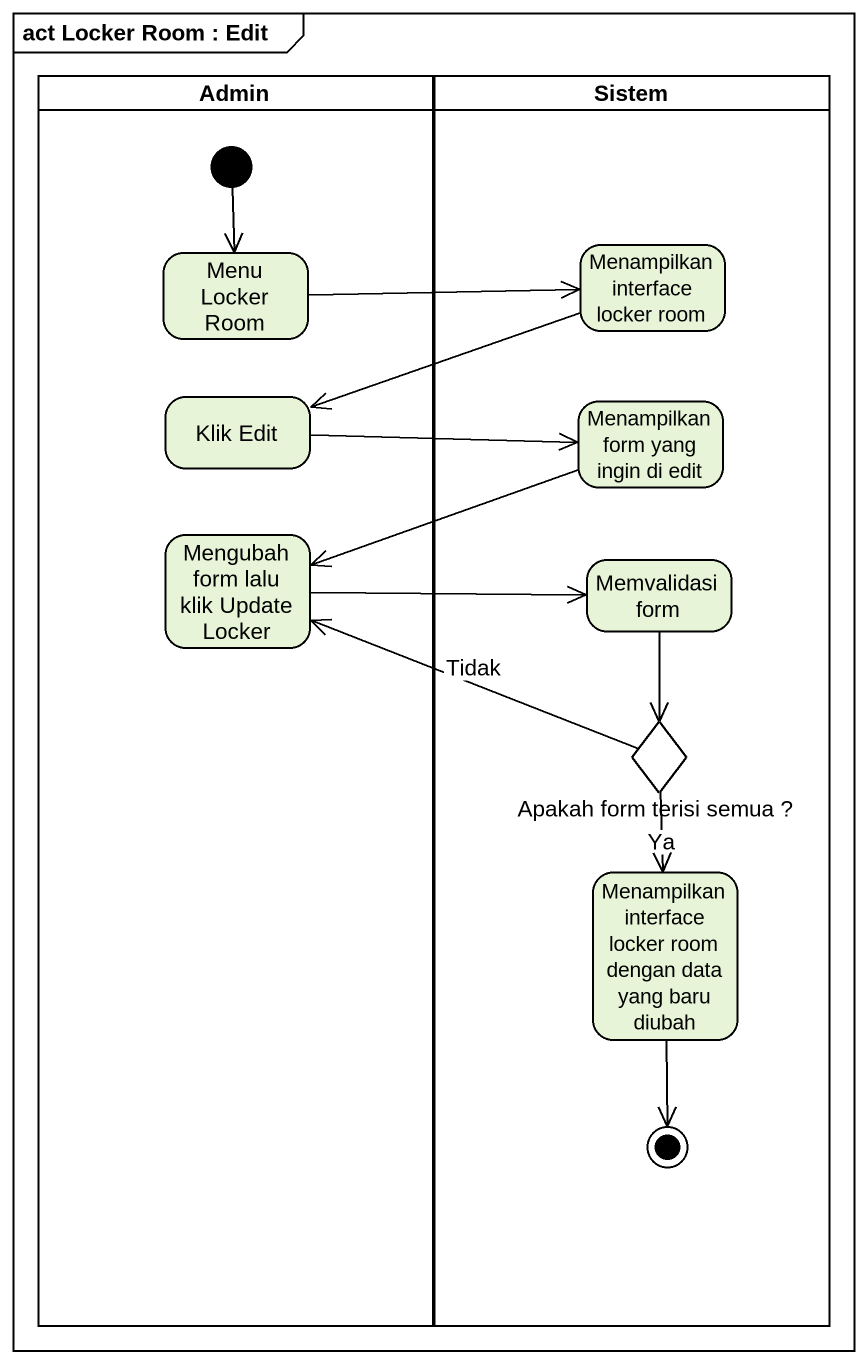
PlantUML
@startuml
mainframe act Locker Room : Edit
hide empty description
state Admin <<partition>> {
  state "Menu Locker Room" as Menu_Locker_Room
  state "Klik Edit" as Klik_Edit
  state "Mengubah form lalu klik Update Locker" as Mengubah_form_lalu_klik
  [*] --> Menu_Locker_Room
}
state Sistem <<partition>> {
  state "Menampilkan interface locker room" as Menampilkan_interface
  state "Menampilkan form yang ingin di edit" as Menampilkan_form_yang_ingin
  state "Memvalidasi form" as Memvalidasi_form
  state "Apakah form terisi semua ?" as Apakah_form_terisi_semua <<choice>>
  state "Menampilkan interface locker room dengan data yang baru diubah" as Menampilkan_interface_2
  Menampilkan_interface_2 --> [*]
}
Menu_Locker_Room -right-> Menampilkan_interface
Menampilkan_interface -left-> Klik_Edit
Klik_Edit -right-> Menampilkan_form_yang_ingin
Menampilkan_form_yang_ingin -left-> Mengubah_form_lalu_klik
Mengubah_form_lalu_klik -right-> Memvalidasi_form
Memvalidasi_form --> Apakah_form_terisi_semua
Apakah_form_terisi_semua -left-> Mengubah_form_lalu_klik : Tidak
Apakah_form_terisi_semua --> Menampilkan_interface_2 : Ya
@enduml
